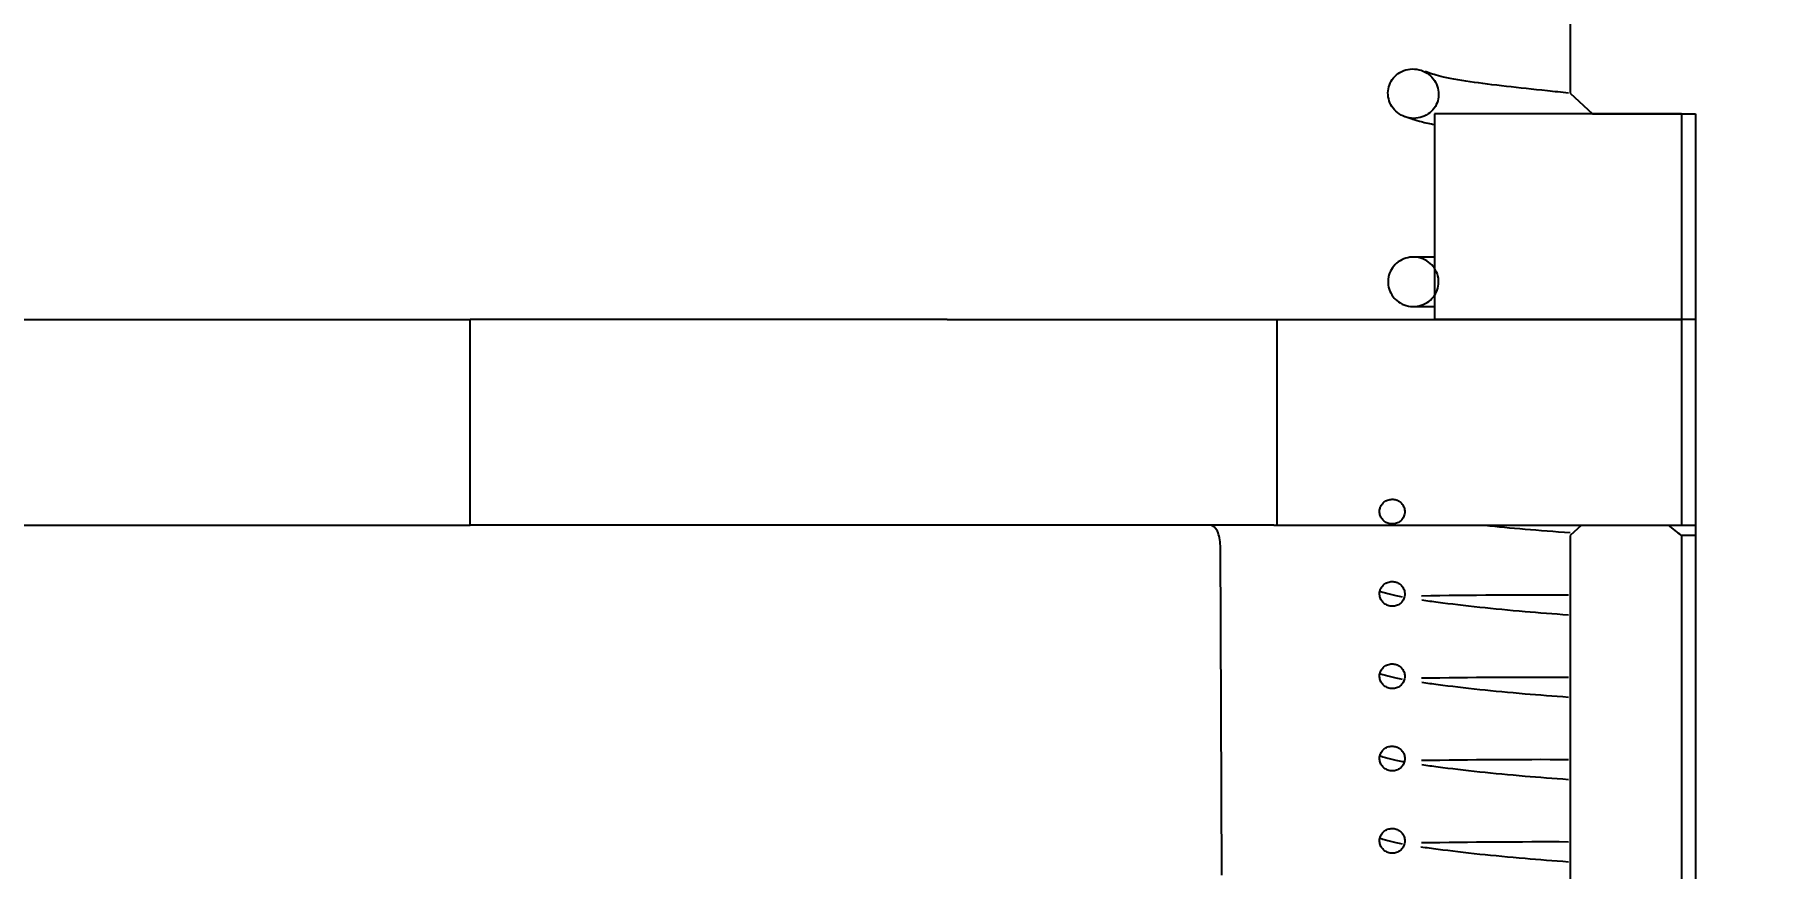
# Model space of a CAD drawing. Header units: millimetres. Extents: x 0 to 4637, y 0 to 3023.
# Drawn here: x 3292.27 to 3326.59, y 2709.43 to 2725.96 of the extents above; entities that cross this region are included whole.
import ezdxf
from ezdxf import colors
from ezdxf.entities.mleader import LeaderData, LeaderLine
from ezdxf.math import Vec2, Vec3

# ---------------------------------------------------------------- set-up
doc = ezdxf.new("R2010")
doc.units = ezdxf.units.MM
for name, color, linetype in [('ABVP_MAIN_PLASTI', 7, 'Continuous'), ('BUSH_FOR_ABVP-VA', 7, 'Continuous'), ('COMPRESSED_SPRIN', 7, 'Continuous'), ('Default', 7, 'Continuous'), ('OP_VALVE_MOUNTIN', 7, 'Continuous'), ('STUD_FOR_ABVP_MA', 7, 'Continuous'), ('WASHER_FOR_ABV-5', 7, 'Continuous')]:
    doc.layers.add(name, color=color, linetype=linetype)
doc.styles.get("Standard").update_dxf_attribs({"font": 'calibri.ttf'})

# ---------------------------------------------------------------- blocks, each defined once
blk = doc.blocks.new('SE11')
at = {"layer": 'BUSH_FOR_ABVP-VA', "linetype": 'Continuous'}
h = blk.add_hatch(dxfattribs=at)
h.set_pattern_fill('LINE', scale=2, angle=45, style=0)
edge = h.paths.add_edge_path()
edge.add_spline(control_points=[(401.0502, 341.5292), (401.0619, 341.5183), (401.0737, 341.5075), (401.0854, 341.4967)], knot_values=[0, 0, 0, 0, 1, 1, 1, 1], degree=3, periodic=0)
edge.add_line((401.0854, 341.4967), (401.3607, 341.4967))
edge.add_spline(control_points=[(401.3607, 341.4967), (401.3744, 341.5077), (401.3882, 341.5185), (401.4022, 341.5292)], knot_values=[0, 0, 0, 0, 1, 1, 1, 1], degree=3, periodic=0)
edge.add_line((401.4022, 341.5292), (401.4022, 344.7792))
edge.add_spline(control_points=[(401.4022, 344.7792), (401.3882, 344.7898), (401.3744, 344.8007), (401.3607, 344.8117)], knot_values=[0, 0, 0, 0, 1, 1, 1, 1], degree=3, periodic=0)
edge.add_line((401.3607, 344.8117), (401.0854, 344.8117))
edge.add_spline(control_points=[(401.0854, 344.8117), (401.0737, 344.8009), (401.0619, 344.79), (401.0502, 344.7792)], knot_values=[0, 0, 0, 0, 1, 1, 1, 1], degree=3, periodic=0)
edge.add_line((401.0502, 344.7792), (401.0502, 341.5292))
at = {"layer": 'COMPRESSED_SPRIN', "linetype": 'Continuous'}
h = blk.add_hatch(dxfattribs=at)
h.set_pattern_fill('ANSI32', scale=2, angle=90, style=0)
edge = h.paths.add_edge_path()
edge.add_spline(control_points=[(400.6344, 346.1735), (400.6344, 346.1944), (400.6255, 346.2147), (400.5962, 346.2437), (400.5758, 346.2525), (400.5346, 346.2539), (400.5137, 346.2464), (400.4833, 346.2181), (400.4743, 346.1976), (400.4742, 346.1563), (400.483, 346.1357), (400.5123, 346.1066), (400.5325, 346.0979), (400.5741, 346.0966), (400.5949, 346.1041), (400.6254, 346.1322), (400.6344, 346.1526), (400.6344, 346.1735)], knot_values=[0, 0, 0, 0, 0.125, 0.125, 0.25, 0.25, 0.375, 0.375, 0.5, 0.5, 0.625, 0.625, 0.75, 0.75, 0.875, 0.875, 1, 1, 1, 1], degree=3, periodic=1)
h = blk.add_hatch(dxfattribs=at)
h.set_pattern_fill('ANSI32', scale=2, angle=90, style=0)
edge = h.paths.add_edge_path()
edge.add_spline(control_points=[(400.486, 345.5402), (400.4971, 345.5225), (400.5153, 345.5098), (400.5554, 345.5003), (400.5773, 345.5035), (400.6132, 345.5243), (400.6269, 345.542), (400.6372, 345.582), (400.6336, 345.6041), (400.6116, 345.639), (400.5935, 345.6518), (400.5531, 345.6614), (400.5312, 345.6583), (400.4954, 345.6375), (400.4818, 345.6198), (400.4741, 345.5899), (400.4736, 345.5793), (400.4768, 345.5588), (400.4804, 345.549), (400.486, 345.5402)], knot_values=[0, 0, 0, 0, 0.125, 0.125, 0.25, 0.25, 0.375, 0.375, 0.5, 0.5, 0.625, 0.625, 0.75, 0.75, 0.875, 0.875, 0.9375, 0.9375, 1, 1, 1, 1], degree=3, periodic=1)
h = blk.add_hatch(dxfattribs=at)
h.set_pattern_fill('ANSI32', angle=90, style=0)
edge = h.paths.add_edge_path()
edge.add_spline(control_points=[(400.5275, 344.8546), (400.5275, 344.8651), (400.5231, 344.8752), (400.5083, 344.8896), (400.498, 344.8938), (400.4774, 344.8941), (400.4671, 344.8901), (400.4521, 344.8758), (400.4477, 344.8656), (400.4477, 344.8449), (400.4521, 344.8347), (400.4668, 344.8203), (400.477, 344.8161), (400.4978, 344.8158), (400.5081, 344.8198), (400.523, 344.834), (400.5275, 344.8442), (400.5275, 344.8546)], knot_values=[0, 0, 0, 0, 0.125, 0.125, 0.25, 0.25, 0.375, 0.375, 0.5, 0.5, 0.625, 0.625, 0.75, 0.75, 0.875, 0.875, 1, 1, 1, 1], degree=3, periodic=1)
h = blk.add_hatch(dxfattribs=at)
h.set_pattern_fill('ANSI32', angle=90, style=0)
edge = h.paths.add_edge_path()
edge.add_spline(control_points=[(400.5275, 344.5946), (400.5275, 344.6051), (400.5231, 344.6152), (400.5083, 344.6296), (400.498, 344.6338), (400.4774, 344.6341), (400.4671, 344.6301), (400.4521, 344.6158), (400.4477, 344.6056), (400.4477, 344.5849), (400.4521, 344.5747), (400.4668, 344.5603), (400.477, 344.5561), (400.4978, 344.5558), (400.5081, 344.5598), (400.523, 344.574), (400.5275, 344.5842), (400.5275, 344.5946)], knot_values=[0, 0, 0, 0, 0.125, 0.125, 0.25, 0.25, 0.375, 0.375, 0.5, 0.5, 0.625, 0.625, 0.75, 0.75, 0.875, 0.875, 1, 1, 1, 1], degree=3, periodic=1)
h = blk.add_hatch(dxfattribs=at)
h.set_pattern_fill('ANSI32', angle=90, style=0)
edge = h.paths.add_edge_path()
edge.add_spline(control_points=[(400.5275, 344.3346), (400.5275, 344.3451), (400.5231, 344.3552), (400.5083, 344.3696), (400.498, 344.3738), (400.4774, 344.3741), (400.4671, 344.3701), (400.4521, 344.3558), (400.4477, 344.3456), (400.4477, 344.3249), (400.4521, 344.3147), (400.4668, 344.3003), (400.477, 344.2961), (400.4978, 344.2958), (400.5081, 344.2998), (400.523, 344.314), (400.5275, 344.3242), (400.5275, 344.3346)], knot_values=[0, 0, 0, 0, 0.125, 0.125, 0.25, 0.25, 0.375, 0.375, 0.5, 0.5, 0.625, 0.625, 0.75, 0.75, 0.875, 0.875, 1, 1, 1, 1], degree=3, periodic=1)
h = blk.add_hatch(dxfattribs=at)
h.set_pattern_fill('ANSI32', angle=90, style=0)
edge = h.paths.add_edge_path()
edge.add_spline(control_points=[(400.5275, 344.0746), (400.5275, 344.0851), (400.5231, 344.0952), (400.5083, 344.1096), (400.498, 344.1138), (400.4774, 344.1141), (400.4671, 344.1101), (400.4521, 344.0958), (400.4477, 344.0856), (400.4477, 344.0649), (400.4521, 344.0547), (400.4668, 344.0403), (400.477, 344.0361), (400.4978, 344.0358), (400.5081, 344.0398), (400.523, 344.054), (400.5275, 344.0642), (400.5275, 344.0746)], knot_values=[0, 0, 0, 0, 0.125, 0.125, 0.25, 0.25, 0.375, 0.375, 0.5, 0.5, 0.625, 0.625, 0.75, 0.75, 0.875, 0.875, 1, 1, 1, 1], degree=3, periodic=1)
h = blk.add_hatch(dxfattribs=at)
h.set_pattern_fill('ANSI32', angle=90, style=0)
edge = h.paths.add_edge_path()
edge.add_spline(control_points=[(400.5275, 343.8146), (400.5275, 343.8251), (400.5231, 343.8352), (400.5083, 343.8496), (400.498, 343.8538), (400.4774, 343.8541), (400.4671, 343.8501), (400.4521, 343.8358), (400.4477, 343.8256), (400.4477, 343.8049), (400.4521, 343.7947), (400.4668, 343.7803), (400.477, 343.7761), (400.4978, 343.7758), (400.5081, 343.7798), (400.523, 343.794), (400.5275, 343.8042), (400.5275, 343.8146)], knot_values=[0, 0, 0, 0, 0.125, 0.125, 0.25, 0.25, 0.375, 0.375, 0.5, 0.5, 0.625, 0.625, 0.75, 0.75, 0.875, 0.875, 1, 1, 1, 1], degree=3, periodic=1)
at = {"layer": 'OP_VALVE_MOUNTIN', "linetype": 'Continuous'}
h = blk.add_hatch(dxfattribs=at)
h.set_pattern_fill('ANSI32', angle=90, style=0)
edge = h.paths.add_edge_path()
edge.add_line((387.4932, 344.8117), (397.5744, 344.8117))
edge.add_line((397.5744, 344.8117), (397.5744, 345.4617))
edge.add_line((397.5744, 345.4617), (387.4932, 345.4617))
edge.add_spline(control_points=[(387.4932, 345.4617), (387.4761, 345.4617), (387.4592, 345.4547), (387.4351, 345.4306), (387.4281, 345.4138), (387.4281, 345.3967)], knot_values=[0, 0, 0, 0, 0.5, 0.5, 1, 1, 1, 1], degree=3, periodic=0)
edge.add_line((387.4281, 345.3967), (387.4281, 344.8767))
edge.add_spline(control_points=[(387.4281, 344.8767), (387.4281, 344.8596), (387.4352, 344.8427), (387.4592, 344.8187), (387.4761, 344.8117), (387.4932, 344.8117)], knot_values=[0, 0, 0, 0, 0.5, 0.5, 1, 1, 1, 1], degree=3, periodic=0)
h = blk.add_hatch(dxfattribs=at)
h.set_pattern_fill('ANSI32', angle=90, style=0)
h.paths.add_polyline_path([(400.1235, 345.4617), (400.1235, 344.8117), (401.4022, 344.8117), (401.4022, 345.4617)])
at = {"layer": 'STUD_FOR_ABVP_MA', "linetype": 'Continuous'}
h = blk.add_hatch(dxfattribs=at)
h.set_pattern_fill('ANSI32', scale=2, angle=90, style=0)
edge = h.paths.add_edge_path()
edge.add_spline(control_points=[(401.5475, 350.6617), (401.512, 350.6423), (401.4786, 350.6201), (401.446, 350.5967)], knot_values=[0, 0, 0, 0, 1, 1, 1, 1], degree=3, periodic=0)
edge.add_line((401.446, 350.5967), (401.446, 349.0367))
edge.add_line((401.446, 349.0367), (401.1209, 349.0367))
edge.add_spline(control_points=[(401.1209, 349.0367), (401.0972, 349.0151), (401.0737, 348.9935), (401.0502, 348.9717)], knot_values=[0, 0, 0, 0, 1, 1, 1, 1], degree=3, periodic=0)
edge.add_line((401.0502, 348.9717), (401.0502, 346.1767))
edge.add_spline(control_points=[(401.0502, 346.1767), (401.0737, 346.1549), (401.0972, 346.1333), (401.1209, 346.1117)], knot_values=[0, 0, 0, 0, 1, 1, 1, 1], degree=3, periodic=0)
edge.add_line((401.1209, 346.1117), (401.446, 346.1117))
edge.add_line((401.446, 346.1117), (401.446, 340.4567))
edge.add_spline(control_points=[(401.446, 340.4567), (401.4788, 340.4331), (401.5124, 340.4109), (401.5475, 340.3917)], knot_values=[0, 0, 0, 0, 1, 1, 1, 1], degree=3, periodic=0)
edge.add_line((401.5475, 340.3917), (401.9036, 340.3917))
edge.add_spline(control_points=[(401.9036, 340.3917), (401.9391, 340.4111), (401.9725, 340.4333), (402.0051, 340.4567)], knot_values=[0, 0, 0, 0, 1, 1, 1, 1], degree=3, periodic=0)
edge.add_line((402.0051, 340.4567), (402.0051, 346.1117))
edge.add_line((402.0051, 346.1117), (402.3302, 346.1117))
edge.add_spline(control_points=[(402.3302, 346.1117), (402.3539, 346.1332), (402.3774, 346.1549), (402.4009, 346.1767)], knot_values=[0, 0, 0, 0, 1, 1, 1, 1], degree=3, periodic=0)
edge.add_line((402.4009, 346.1767), (402.4009, 348.9717))
edge.add_spline(control_points=[(402.4009, 348.9717), (402.3774, 348.9934), (402.3539, 349.0151), (402.3302, 349.0367)], knot_values=[0, 0, 0, 0, 1, 1, 1, 1], degree=3, periodic=0)
edge.add_line((402.3302, 349.0367), (402.0051, 349.0367))
edge.add_line((402.0051, 349.0367), (402.0051, 350.5967))
edge.add_spline(control_points=[(402.0051, 350.5967), (401.9723, 350.6202), (401.9387, 350.6424), (401.9036, 350.6617)], knot_values=[0, 0, 0, 0, 1, 1, 1, 1], degree=3, periodic=0)
edge.add_line((401.9036, 350.6617), (401.5475, 350.6617))
at = {"layer": 'WASHER_FOR_ABV-5', "linetype": 'Continuous'}
h = blk.add_hatch(dxfattribs=at)
h.set_pattern_fill('LINE', angle=135, style=0)
h.paths.add_polyline_path([(401.4022, 346.1117), (400.621, 346.1117), (400.621, 345.4617), (401.4022, 345.4617)])
at = {"layer": 'ABVP_MAIN_PLASTI', "color": 7, "linetype": 'Continuous'}
blk.add_line((399.9488, 343.7067), (399.9445, 344.7473), dxfattribs=at)
blk.add_open_spline([(399.9445, 344.7473), (399.9444, 344.7643), (399.941, 344.781), (399.9296, 344.8047), (399.9216, 344.8117), (399.9136, 344.8117)], degree=3, knots=[0, 0, 0, 0, 0.5, 0.5, 1, 1, 1, 1], dxfattribs=at)
at = {"layer": 'BUSH_FOR_ABVP-VA', "color": 7, "linetype": 'Continuous'}
for p, q in [((401.0854, 344.8117), (401.0502, 344.7792)), ((401.0854, 344.8117), (401.3607, 344.8117)), ((401.0502, 344.7792), (401.0502, 341.5292)), ((401.446, 344.7792), (401.4022, 344.7792)), ((401.4022, 344.7792), (401.4022, 341.5292))]:
    blk.add_line(p, q, dxfattribs=at)
blk.add_open_spline([(401.4022, 344.7792), (401.3882, 344.7898), (401.3744, 344.8007), (401.3607, 344.8117)], degree=3, dxfattribs=at)
at = {"layer": 'COMPRESSED_SPRIN', "color": 7, "linetype": 'Continuous'}
for p, q in [((400.621, 345.6589), (400.5548, 345.6589)), ((400.5549, 345.5029), (400.621, 345.5029))]:
    blk.add_line(p, q, dxfattribs=at)
for centre in [(400.9696, 319.6983), (400.9696, 319.4383), (400.9696, 319.1783), (400.9696, 318.9183)]:
    blk.add_arc(centre, 24.8931, 89.8273, 90.89631, dxfattribs=at)
for points, knots in [([(400.6344, 346.1735), (400.6344, 346.1821), (400.6329, 346.1909), (400.63, 346.1991), (400.6271, 346.2073), (400.6228, 346.2151), (400.6174, 346.2219), (400.6119, 346.2289), (400.6051, 346.235), (400.5976, 346.2399), (400.5899, 346.2449), (400.5812, 346.2486), (400.5723, 346.2508), (400.5633, 346.253), (400.5537, 346.2537), (400.5445, 346.2528), (400.5353, 346.2519), (400.5262, 346.2494), (400.5178, 346.2454), (400.5098, 346.2415), (400.5022, 346.2362), (400.496, 346.2298), (400.4899, 346.2236), (400.4848, 346.2162), (400.4812, 346.2084), (400.4776, 346.2006), (400.4754, 346.1922), (400.4746, 346.1837), (400.4738, 346.1753), (400.4745, 346.1667), (400.4765, 346.1584), (400.4785, 346.1501), (400.482, 346.142), (400.4866, 346.1348), (400.4913, 346.1274), (400.4974, 346.1207), (400.5043, 346.1153), (400.5113, 346.1096), (400.5194, 346.1051), (400.5279, 346.102), (400.5366, 346.0989), (400.546, 346.0973), (400.5552, 346.0972), (400.5645, 346.0971), (400.5739, 346.0987), (400.5827, 346.1017), (400.5913, 346.1047), (400.5995, 346.1093), (400.6066, 346.115), (400.6134, 346.1206), (400.6194, 346.1275), (400.6239, 346.1351), (400.6282, 346.1424), (400.6314, 346.1506), (400.633, 346.159), (400.634, 346.1637), (400.6344, 346.1686), (400.6344, 346.1735)], [0, 0, 0, 0, 0.052695, 0.052695, 0.052695, 0.105296, 0.105296, 0.105296, 0.15931, 0.15931, 0.15931, 0.215081, 0.215081, 0.215081, 0.271623, 0.271623, 0.271623, 0.327605, 0.327605, 0.327605, 0.382043, 0.382043, 0.382043, 0.434758, 0.434758, 0.434758, 0.4863, 0.4863, 0.4863, 0.537587, 0.537587, 0.537587, 0.589541, 0.589541, 0.589541, 0.642828, 0.642828, 0.642828, 0.697676, 0.697676, 0.697676, 0.753735, 0.753735, 0.753735, 0.810081, 0.810081, 0.810081, 0.865505, 0.865505, 0.865505, 0.919104, 0.919104, 0.919104, 0.97087, 0.97087, 0.97087, 1, 1, 1, 1]), ([(401.0448, 346.177), (401.022, 346.1794), (400.9518, 346.1866), (400.8421, 346.1982), (400.7272, 346.2129), (400.6365, 346.2292), (400.6073, 346.2393), (400.5922, 346.2448)], [0.7354658, 0.7354658, 0.7354658, 0.7354658, 0.7617222, 0.8183469, 0.8784826, 0.9439186, 1, 1, 1, 1]), ([(400.5228, 346.1051), (400.5393, 346.0989), (400.5628, 346.0904), (400.6012, 346.0815), (400.6176, 346.0782)], [0, 0, 0, 0, 0.05329043, 0.08626447, 0.08626447, 0.08626447, 0.08626447]), ([(400.486, 345.5402), (400.4814, 345.5475), (400.478, 345.5556), (400.4761, 345.564), (400.4742, 345.5724), (400.4738, 345.5812), (400.4748, 345.5897), (400.4758, 345.5982), (400.4782, 345.6066), (400.482, 345.6143), (400.4857, 345.622), (400.4908, 345.6292), (400.4969, 345.6353), (400.503, 345.6414), (400.5103, 345.6466), (400.5181, 345.6505), (400.5261, 345.6544), (400.5349, 345.6571), (400.5438, 345.6582), (400.5528, 345.6594), (400.5622, 345.659), (400.5711, 345.6571), (400.5801, 345.6552), (400.5889, 345.6518), (400.5967, 345.647), (400.6045, 345.6422), (400.6116, 345.636), (400.6173, 345.6289), (400.6229, 345.622), (400.6274, 345.614), (400.6303, 345.6055), (400.6331, 345.5973), (400.6345, 345.5885), (400.6344, 345.5798), (400.6343, 345.5714), (400.6327, 345.5628), (400.6298, 345.5548), (400.6269, 345.5468), (400.6225, 345.5392), (400.6172, 345.5326), (400.6117, 345.5259), (400.6051, 345.52), (400.5977, 345.5154), (400.5902, 345.5106), (400.5818, 345.5071), (400.5731, 345.5051), (400.5642, 345.503), (400.5549, 345.5024), (400.5458, 345.5033), (400.5367, 345.5042), (400.5276, 345.5068), (400.5192, 345.5107), (400.511, 345.5146), (400.5033, 345.52), (400.4969, 345.5265), (400.4928, 345.5306), (400.4891, 345.5352), (400.486, 345.5402)], [0, 0, 0, 0, 0.052121, 0.052121, 0.052121, 0.10427, 0.10427, 0.10427, 0.156075, 0.156075, 0.156075, 0.208098, 0.208098, 0.208098, 0.260993, 0.260993, 0.260993, 0.315126, 0.315126, 0.315126, 0.37042, 0.37042, 0.37042, 0.426285, 0.426285, 0.426285, 0.481761, 0.481761, 0.481761, 0.535953, 0.535953, 0.535953, 0.58857, 0.58857, 0.58857, 0.640143, 0.640143, 0.640143, 0.691702, 0.691702, 0.691702, 0.744237, 0.744237, 0.744237, 0.798255, 0.798255, 0.798255, 0.85358, 0.85358, 0.85358, 0.909447, 0.909447, 0.909447, 0.964877, 0.964877, 0.964877, 1, 1, 1, 1]), ([(400.5275, 344.8546), (400.5275, 344.8589), (400.5268, 344.8633), (400.5253, 344.8674), (400.5239, 344.8714), (400.5217, 344.8753), (400.5191, 344.8787), (400.5164, 344.8821), (400.513, 344.8851), (400.5093, 344.8875), (400.5056, 344.8899), (400.5013, 344.8917), (400.497, 344.8928), (400.4925, 344.8939), (400.4879, 344.8942), (400.4833, 344.8937), (400.4788, 344.8933), (400.4742, 344.8921), (400.4701, 344.8901), (400.466, 344.8882), (400.4622, 344.8855), (400.459, 344.8823), (400.4558, 344.8792), (400.4532, 344.8755), (400.4513, 344.8715), (400.4495, 344.8676), (400.4483, 344.8633), (400.4478, 344.859), (400.4474, 344.8548), (400.4477, 344.8504), (400.4487, 344.8462), (400.4497, 344.8421), (400.4515, 344.838), (400.4538, 344.8344), (400.4561, 344.8308), (400.4591, 344.8275), (400.4625, 344.8248), (400.466, 344.822), (400.47, 344.8198), (400.4741, 344.8183), (400.4784, 344.8168), (400.483, 344.816), (400.4875, 344.8159), (400.4921, 344.8159), (400.4968, 344.8167), (400.5011, 344.8181), (400.5054, 344.8196), (400.5095, 344.8219), (400.5131, 344.8247), (400.5166, 344.8275), (400.5196, 344.831), (400.5219, 344.8348), (400.5242, 344.8385), (400.5258, 344.8427), (400.5267, 344.8469), (400.5273, 344.8495), (400.5275, 344.8521), (400.5275, 344.8546)], [0, 0, 0, 0, 0.052386, 0.052386, 0.052386, 0.104719, 0.104719, 0.104719, 0.157862, 0.157862, 0.157862, 0.212361, 0.212361, 0.212361, 0.267865, 0.267865, 0.267865, 0.323564, 0.323564, 0.323564, 0.37856, 0.37856, 0.37856, 0.43231, 0.43231, 0.43231, 0.484853, 0.484853, 0.484853, 0.536728, 0.536728, 0.536728, 0.588699, 0.588699, 0.588699, 0.641465, 0.641465, 0.641465, 0.695426, 0.695426, 0.695426, 0.750526, 0.750526, 0.750526, 0.806219, 0.806219, 0.806219, 0.861632, 0.861632, 0.861632, 0.915956, 0.915956, 0.915956, 0.968882, 0.968882, 0.968882, 1, 1, 1, 1]), ([(400.7815, 344.8116), (400.8208, 344.8076), (400.9059, 344.7996), (401.0006, 344.7923), (401.0503, 344.7889)], [0.20734312, 0.20734312, 0.20734312, 0.20734312, 0.25574992, 0.30499037, 0.30499037, 0.30499037, 0.30499037]), ([(400.5275, 344.5946), (400.5275, 344.5989), (400.5268, 344.6033), (400.5253, 344.6074), (400.5239, 344.6114), (400.5217, 344.6153), (400.5191, 344.6187), (400.5164, 344.6221), (400.513, 344.6251), (400.5093, 344.6275), (400.5056, 344.6299), (400.5013, 344.6317), (400.497, 344.6328), (400.4925, 344.6339), (400.4879, 344.6342), (400.4833, 344.6337), (400.4788, 344.6333), (400.4742, 344.6321), (400.4701, 344.6301), (400.466, 344.6282), (400.4622, 344.6255), (400.459, 344.6223), (400.4558, 344.6192), (400.4532, 344.6155), (400.4513, 344.6115), (400.4495, 344.6076), (400.4483, 344.6033), (400.4478, 344.599), (400.4474, 344.5948), (400.4477, 344.5904), (400.4487, 344.5862), (400.4497, 344.5821), (400.4515, 344.578), (400.4538, 344.5744), (400.4561, 344.5708), (400.4591, 344.5675), (400.4625, 344.5648), (400.466, 344.562), (400.47, 344.5598), (400.4741, 344.5583), (400.4784, 344.5568), (400.483, 344.556), (400.4875, 344.5559), (400.4921, 344.5559), (400.4968, 344.5567), (400.5011, 344.5581), (400.5054, 344.5596), (400.5095, 344.5619), (400.5131, 344.5647), (400.5166, 344.5675), (400.5196, 344.571), (400.5219, 344.5748), (400.5242, 344.5785), (400.5258, 344.5827), (400.5267, 344.5869), (400.5273, 344.5895), (400.5275, 344.5921), (400.5275, 344.5946)], [0, 0, 0, 0, 0.052386, 0.052386, 0.052386, 0.104719, 0.104719, 0.104719, 0.157862, 0.157862, 0.157862, 0.212361, 0.212361, 0.212361, 0.267865, 0.267865, 0.267865, 0.323564, 0.323564, 0.323564, 0.37856, 0.37856, 0.37856, 0.43231, 0.43231, 0.43231, 0.484853, 0.484853, 0.484853, 0.536728, 0.536728, 0.536728, 0.588699, 0.588699, 0.588699, 0.641465, 0.641465, 0.641465, 0.695426, 0.695426, 0.695426, 0.750526, 0.750526, 0.750526, 0.806219, 0.806219, 0.806219, 0.861632, 0.861632, 0.861632, 0.915956, 0.915956, 0.915956, 0.968882, 0.968882, 0.968882, 1, 1, 1, 1]), ([(400.5813, 344.5759), (400.5972, 344.5736), (400.652, 344.5662), (400.7559, 344.5538), (400.8977, 344.5402), (400.9971, 344.5325), (401.0448, 344.5292)], [0.1112579, 0.1112579, 0.1112579, 0.1112579, 0.1391938, 0.2004513, 0.2557499, 0.3031809, 0.3031809, 0.3031809, 0.3031809]), ([(400.5275, 344.3346), (400.5275, 344.3389), (400.5268, 344.3433), (400.5253, 344.3474), (400.5239, 344.3514), (400.5217, 344.3553), (400.5191, 344.3587), (400.5164, 344.3621), (400.513, 344.3651), (400.5093, 344.3675), (400.5056, 344.3699), (400.5013, 344.3717), (400.497, 344.3728), (400.4925, 344.3739), (400.4879, 344.3742), (400.4833, 344.3737), (400.4788, 344.3733), (400.4742, 344.3721), (400.4701, 344.3701), (400.466, 344.3682), (400.4622, 344.3655), (400.459, 344.3623), (400.4558, 344.3592), (400.4532, 344.3555), (400.4513, 344.3515), (400.4495, 344.3476), (400.4483, 344.3433), (400.4478, 344.339), (400.4474, 344.3348), (400.4477, 344.3304), (400.4487, 344.3262), (400.4497, 344.3221), (400.4515, 344.318), (400.4538, 344.3144), (400.4561, 344.3108), (400.4591, 344.3075), (400.4625, 344.3048), (400.466, 344.302), (400.47, 344.2998), (400.4741, 344.2983), (400.4784, 344.2968), (400.483, 344.296), (400.4875, 344.2959), (400.4921, 344.2959), (400.4968, 344.2967), (400.5011, 344.2981), (400.5054, 344.2996), (400.5095, 344.3019), (400.5131, 344.3047), (400.5166, 344.3075), (400.5196, 344.311), (400.5219, 344.3148), (400.5242, 344.3185), (400.5258, 344.3227), (400.5267, 344.3269), (400.5273, 344.3295), (400.5275, 344.3321), (400.5275, 344.3346)], [0, 0, 0, 0, 0.052386, 0.052386, 0.052386, 0.104719, 0.104719, 0.104719, 0.157862, 0.157862, 0.157862, 0.212361, 0.212361, 0.212361, 0.267865, 0.267865, 0.267865, 0.323564, 0.323564, 0.323564, 0.37856, 0.37856, 0.37856, 0.43231, 0.43231, 0.43231, 0.484853, 0.484853, 0.484853, 0.536728, 0.536728, 0.536728, 0.588699, 0.588699, 0.588699, 0.641465, 0.641465, 0.641465, 0.695426, 0.695426, 0.695426, 0.750526, 0.750526, 0.750526, 0.806219, 0.806219, 0.806219, 0.861632, 0.861632, 0.861632, 0.915956, 0.915956, 0.915956, 0.968882, 0.968882, 0.968882, 1, 1, 1, 1]), ([(400.5813, 344.3159), (400.5972, 344.3136), (400.652, 344.3062), (400.7559, 344.2938), (400.8977, 344.2802), (400.9971, 344.2725), (401.0448, 344.2692)], [0.1112579, 0.1112579, 0.1112579, 0.1112579, 0.1391938, 0.2004513, 0.2557499, 0.3031809, 0.3031809, 0.3031809, 0.3031809]), ([(400.5275, 344.0746), (400.5275, 344.0789), (400.5268, 344.0833), (400.5253, 344.0874), (400.5239, 344.0914), (400.5217, 344.0953), (400.5191, 344.0987), (400.5164, 344.1021), (400.513, 344.1051), (400.5093, 344.1075), (400.5056, 344.1099), (400.5013, 344.1117), (400.497, 344.1128), (400.4925, 344.1139), (400.4879, 344.1142), (400.4833, 344.1137), (400.4788, 344.1133), (400.4742, 344.1121), (400.4701, 344.1101), (400.466, 344.1082), (400.4622, 344.1055), (400.459, 344.1023), (400.4558, 344.0992), (400.4532, 344.0955), (400.4513, 344.0915), (400.4495, 344.0876), (400.4483, 344.0833), (400.4478, 344.079), (400.4474, 344.0748), (400.4477, 344.0704), (400.4487, 344.0662), (400.4497, 344.0621), (400.4515, 344.058), (400.4538, 344.0544), (400.4561, 344.0508), (400.4591, 344.0475), (400.4625, 344.0448), (400.466, 344.042), (400.47, 344.0398), (400.4741, 344.0383), (400.4784, 344.0368), (400.483, 344.036), (400.4875, 344.0359), (400.4921, 344.0359), (400.4968, 344.0367), (400.5011, 344.0381), (400.5054, 344.0396), (400.5095, 344.0419), (400.5131, 344.0447), (400.5166, 344.0475), (400.5196, 344.051), (400.5219, 344.0548), (400.5242, 344.0585), (400.5258, 344.0627), (400.5267, 344.0669), (400.5273, 344.0695), (400.5275, 344.0721), (400.5275, 344.0746)], [0, 0, 0, 0, 0.052386, 0.052386, 0.052386, 0.104719, 0.104719, 0.104719, 0.157862, 0.157862, 0.157862, 0.212361, 0.212361, 0.212361, 0.267865, 0.267865, 0.267865, 0.323564, 0.323564, 0.323564, 0.37856, 0.37856, 0.37856, 0.43231, 0.43231, 0.43231, 0.484853, 0.484853, 0.484853, 0.536728, 0.536728, 0.536728, 0.588699, 0.588699, 0.588699, 0.641465, 0.641465, 0.641465, 0.695426, 0.695426, 0.695426, 0.750526, 0.750526, 0.750526, 0.806219, 0.806219, 0.806219, 0.861632, 0.861632, 0.861632, 0.915956, 0.915956, 0.915956, 0.968882, 0.968882, 0.968882, 1, 1, 1, 1]), ([(400.4506, 344.083), (400.4715, 344.0768), (400.4921, 344.0709), (400.525, 344.0649), (400.5277, 344.0644)], [0, 0, 0, 0, 0.06998505, 0.07625489, 0.07625489, 0.07625489, 0.07625489]), ([(400.5813, 344.0559), (400.5972, 344.0536), (400.652, 344.0462), (400.7559, 344.0338), (400.8977, 344.0202), (400.9971, 344.0125), (401.0448, 344.0092)], [0.1112579, 0.1112579, 0.1112579, 0.1112579, 0.1391938, 0.2004513, 0.2557499, 0.3031809, 0.3031809, 0.3031809, 0.3031809]), ([(400.5275, 343.8146), (400.5275, 343.8189), (400.5268, 343.8233), (400.5253, 343.8274), (400.5239, 343.8314), (400.5217, 343.8353), (400.5191, 343.8387), (400.5164, 343.8421), (400.513, 343.8451), (400.5093, 343.8475), (400.5056, 343.8499), (400.5013, 343.8517), (400.497, 343.8528), (400.4925, 343.8539), (400.4879, 343.8542), (400.4833, 343.8537), (400.4788, 343.8533), (400.4742, 343.8521), (400.4701, 343.8501), (400.466, 343.8482), (400.4622, 343.8455), (400.459, 343.8423), (400.4558, 343.8392), (400.4532, 343.8355), (400.4513, 343.8315), (400.4495, 343.8276), (400.4483, 343.8233), (400.4478, 343.819), (400.4474, 343.8148), (400.4477, 343.8104), (400.4487, 343.8062), (400.4497, 343.8021), (400.4515, 343.798), (400.4538, 343.7944), (400.4561, 343.7908), (400.4591, 343.7875), (400.4625, 343.7848), (400.466, 343.782), (400.47, 343.7798), (400.4741, 343.7783), (400.4784, 343.7768), (400.483, 343.776), (400.4875, 343.7759), (400.4921, 343.7759), (400.4968, 343.7767), (400.5011, 343.7781), (400.5054, 343.7796), (400.5095, 343.7819), (400.5131, 343.7847), (400.5166, 343.7875), (400.5196, 343.791), (400.5219, 343.7948), (400.5242, 343.7985), (400.5258, 343.8027), (400.5267, 343.8069), (400.5273, 343.8095), (400.5275, 343.8121), (400.5275, 343.8146)], [0, 0, 0, 0, 0.052386, 0.052386, 0.052386, 0.104719, 0.104719, 0.104719, 0.157862, 0.157862, 0.157862, 0.212361, 0.212361, 0.212361, 0.267865, 0.267865, 0.267865, 0.323564, 0.323564, 0.323564, 0.37856, 0.37856, 0.37856, 0.43231, 0.43231, 0.43231, 0.484853, 0.484853, 0.484853, 0.536728, 0.536728, 0.536728, 0.588699, 0.588699, 0.588699, 0.641465, 0.641465, 0.641465, 0.695426, 0.695426, 0.695426, 0.750526, 0.750526, 0.750526, 0.806219, 0.806219, 0.806219, 0.861632, 0.861632, 0.861632, 0.915956, 0.915956, 0.915956, 0.968882, 0.968882, 0.968882, 1, 1, 1, 1]), ([(400.5784, 343.7963), (400.5952, 343.7938), (400.6508, 343.7863), (400.7559, 343.7738), (400.8977, 343.7602), (400.9971, 343.7525), (401.0448, 343.7492)], [0.1095661, 0.1095661, 0.1095661, 0.1095661, 0.1391938, 0.2004513, 0.2557499, 0.3031809, 0.3031809, 0.3031809, 0.3031809])]:
    blk.add_open_spline(points, degree=3, knots=knots, dxfattribs=at)
for points in [[(400.4506, 344.603), (400.4715, 344.5968), (400.4904, 344.5914), (400.5196, 344.5859)], [(400.4506, 344.343), (400.4715, 344.3368), (400.4904, 344.3314), (400.5196, 344.3259)], [(400.4506, 343.823), (400.4715, 343.8168), (400.4904, 343.8114), (400.5196, 343.8059)]]:
    blk.add_open_spline(points, degree=3, dxfattribs=at)
at = {"layer": 'OP_VALVE_MOUNTIN', "color": 7, "linetype": 'Continuous'}
for p, q in [((387.4932, 345.4617), (397.5744, 345.4617)), ((399.0818, 345.4617), (397.5744, 345.4617)), ((397.5744, 344.8117), (397.5744, 345.4617)), ((399.0818, 345.4617), (400.114, 345.4617)), ((400.114, 345.4617), (400.1235, 345.4617)), ((400.1235, 345.4617), (400.1235, 344.8117)), ((400.1235, 345.4617), (401.4022, 345.4617)), ((401.4022, 345.4617), (401.4022, 344.8117)), ((401.446, 345.4617), (401.4022, 345.4617)), ((387.4932, 344.8117), (397.5744, 344.8117)), ((399.0818, 344.8117), (397.5744, 344.8117)), ((400.114, 344.8117), (399.0818, 344.8117)), ((400.114, 344.8117), (400.1235, 344.8117)), ((400.1235, 344.8117), (401.4022, 344.8117)), ((401.4022, 344.8117), (401.446, 344.8117))]:
    blk.add_line(p, q, dxfattribs=at)
at = {"layer": 'STUD_FOR_ABVP_MA', "color": 7, "linetype": 'Continuous'}
for p, q in [((401.0502, 348.9717), (401.0502, 346.1767)), ((401.0502, 346.1767), (401.1209, 346.1117)), ((401.1209, 346.1117), (401.446, 346.1117)), ((401.446, 346.1117), (401.446, 340.4567))]:
    blk.add_line(p, q, dxfattribs=at)
at = {"layer": 'WASHER_FOR_ABV-5', "color": 7, "linetype": 'Continuous'}
for p, q in [((400.621, 346.1117), (400.621, 345.4617)), ((401.4022, 346.1117), (400.621, 346.1117)), ((401.4022, 346.1117), (401.4022, 345.4617)), ((401.4022, 345.4617), (400.621, 345.4617)), ((401.446, 345.4617), (401.4022, 345.4617))]:
    blk.add_line(p, q, dxfattribs=at)

msp = doc.modelspace()

# ---------------------------------------------------------------- block references
at = {"layer": 'Default', "xscale": 6.278552465, "yscale": 6.278552465, "zscale": 6.278552465}
msp.add_blockref('SE11', (804.7265, 551.3132), dxfattribs=at)

# ---------------------------------------------------------------- leaders
at = {"layer": 'Default', "color": 7, "linetype": 'Continuous'}
ml = msp.add_multileader_mtext('Standard', dxfattribs=at)
ml.set_content('{\\pxsm0.9;\\fSolid Edge ANSI|b0||i0||c0|p34;\\W1.;ANTIBLAST VALVE\\P(MOUNTED ON 4" FLANGE)\\P}', color=256)
ml.set_leader_properties()
ml.build(insert=Vec2(0, 0))
ml.multileader.update_dxf_attribs({"dogleg_length": 52.3848, "arrow_head_size": 27.9082})
ctx = ml.context
ctx.base_point, ctx.char_height, ctx.arrow_head_size, ctx.landing_gap_size, ctx.plane_origin, ctx.plane_x_axis = Vec3(3358.7101, 2875.106), 27.908166, 27.9082, 9.7679, Vec3(804.7265, 551.3132), Vec3(0.1592724, 0)
notes = []
notes.append((ctx, [(0, (1, 1, 0), (3306.3252, 2875.106), (1, 0), 52.3848, [(0, [(3269.2706, 2720.3125)], 0, [])])]))
ctx.mtext.insert = Vec3(3368.4779, 2889.179)
for ctx, leaders in notes:
    for number, flags, end, landing, length, lines in leaders:
        leader = LeaderData()
        leader.index, (leader.has_last_leader_line, leader.has_dogleg_vector, leader.attachment_direction) = number, flags
        leader.last_leader_point, leader.dogleg_vector, leader.dogleg_length = Vec3(end), Vec3(landing), length
        for number, points, colour, breaks in lines:
            line = LeaderLine()
            line.index, line.vertices, line.color, line.breaks = number, Vec3.list(points), colors.encode_raw_color(colour), breaks
            leader.lines.append(line)
        ctx.leaders.append(leader)

doc.saveas('drawing.dxf')
